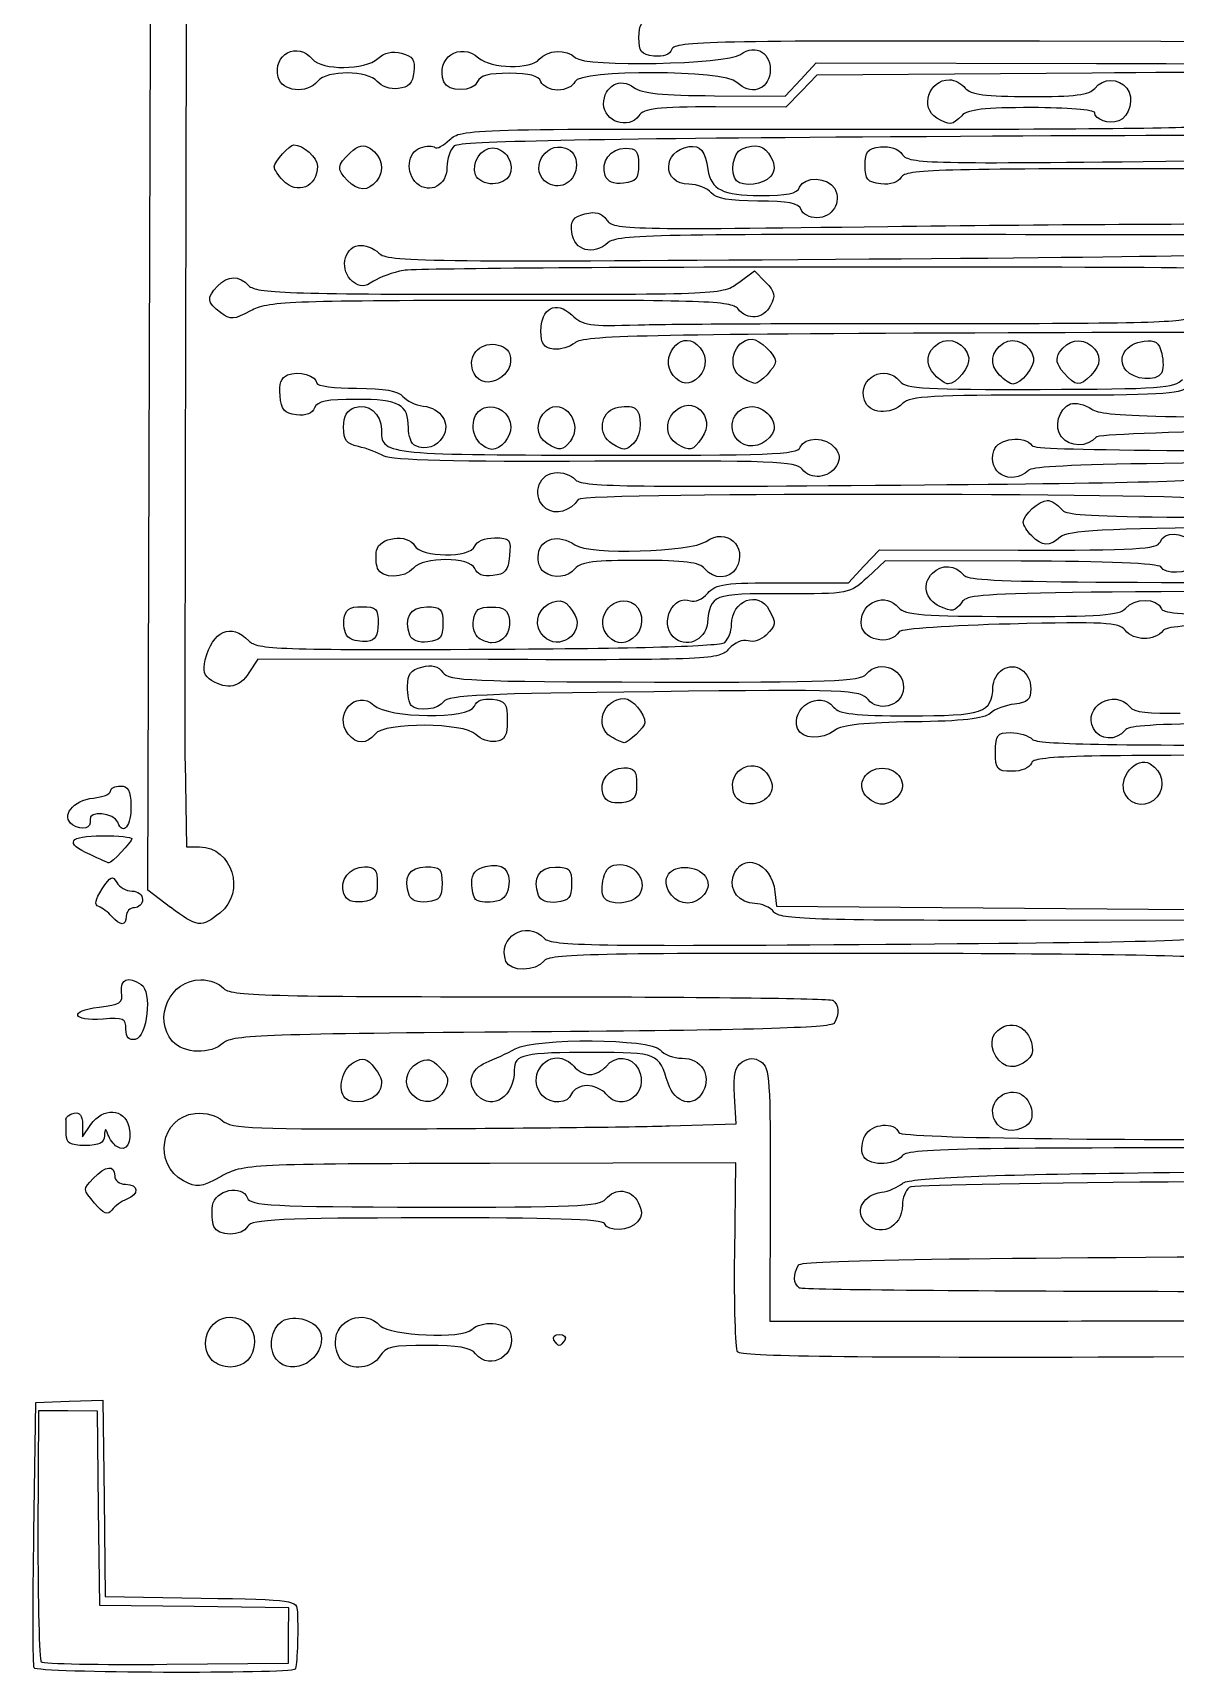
# Model space of a CAD drawing. Extents: x 25 to 242, y 39 to 365.
# Drawn here: x 29 to 73.5, y 54.2 to 118.2 of the extents above; entities that cross this region are included whole.
import ezdxf

# ---------------------------------------------------------------- set-up
doc = ezdxf.new("R2010")
doc.units = 0
doc.layers.add('Layer_1', color=7, linetype='CONTINUOUS')

msp = doc.modelspace()

# ---------------------------------------------------------------- linework, layer by layer
at = {"layer": 'Layer_1', "color": 7}
for points in [[(34.343713, 84.116323), (33.463833, 84.783203), (33.615493, 134.698313)], [(81.840763, 117.393583), (82.376413, 117.823383), (68.186063, 117.853483)], [(55.533333, 115.732653), (58.278363, 115.719953), (58.884353, 116.365053), (59.490353, 117.010163), (70.397723, 116.986963)], [(70.232793, 116.613623), (59.515303, 116.530923), (58.910533, 115.909863), (58.305773, 115.288793), (55.569513, 115.294793)], [(44.990383, 116.274733), (44.990383, 116.275043)], [(64.185803, 114.863303), (64.185803, 114.862963)], [(58.897923, 111.301773), (58.897693, 111.301763)], [(56.470873, 108.453083), (57.083223, 108.914903), (57.519073, 108.465633)], [(41.436753, 108.496643), (41.436753, 108.497073)], [(36.292643, 107.282283), (36.292643, 107.282403)], [(71.548543, 105.045893), (71.548073, 105.045893)], [(69.041163, 102.438413), (69.041233, 102.436763)], [(67.880083, 98.586073), (67.880083, 98.585733)], [(58.186103, 96.760883), (60.740973, 96.755883), (61.346973, 97.400993), (61.952973, 98.046103), (67.354823, 98.034703)], [(67.476153, 97.603093), (62.176803, 97.614493), (61.484563, 96.969563)], [(53.920413, 94.658613), (53.920413, 94.658373)], [(46.722383, 93.768013), (37.743073, 93.787013), (37.397173, 93.249093)], [(41.266403, 90.859843), (41.266403, 90.859663)], [(34.907863, 89.752923), (34.960663, 86.466983), (35.475483, 86.466983)], [(57.880803, 84.725893), (57.943403, 84.155633), (67.603593, 84.079033), (77.263793, 84.002433), (78.081843, 83.324913), (78.899903, 82.647373), (90.956983, 82.745373)], [(32.053923, 83.765433), (32.053923, 83.765563)], [(34.343243, 84.117903), (34.343713, 84.116323)], [(90.784213, 82.454293), (78.397693, 82.443993), (77.806843, 83.027453), (77.215993, 83.610893), (67.662773, 83.606893)], [(47.405253, 82.010823), (47.405253, 82.010433)], [(53.779693, 75.604343), (56.367473, 75.683643), (56.304973, 76.768143)], [(30.913963, 75.670823), (30.911963, 75.176153), (31.240583, 75.654333)], [(32.253913, 74.793363), (32.254113, 74.793343)], [(56.314913, 70.607563), (56.352613, 74.166853), (46.774783, 74.141753)], [(57.696113, 72.928903), (57.682813, 67.995373), (67.244293, 68.000373)], [(36.026563, 71.687693), (36.026563, 71.687993)], [(89.768753, 65.502923), (88.668553, 66.636443), (72.621953, 66.593443)], [(29.021453, 59.764993), (29.093753, 64.823803), (30.402453, 64.873003), (31.711143, 64.922203), (31.756643, 61.099473), (31.802143, 57.276753), (35.531953, 57.209953)], [(38.942043, 55.753353), (38.945043, 56.830663), (35.267703, 56.877463), (31.590363, 56.924263), (31.544763, 60.709863), (31.499163, 64.495443), (30.348233, 64.498443), (29.197313, 64.501443), (29.182313, 59.689443)], [(34.196273, 54.629363), (38.938283, 54.677063), (38.942043, 55.753353)], [(29.030653, 54.486073), (29.030453, 54.486083)]]:
    msp.add_lwpolyline(points, dxfattribs=at)
for points in [[(38.534213, 116.451783)], [(46.224273, 112.651083)], [(51.273003, 112.625883)], [(38.713543, 112.437313)], [(41.235233, 112.432283)], [(49.042233, 112.321593)], [(56.385413, 112.420613)], [(46.167143, 104.912163)], [(69.134613, 104.937833)], [(53.918493, 104.839053)], [(56.589173, 104.753263)], [(64.106573, 104.853933)], [(66.628263, 104.848933)], [(43.867313, 102.101363)], [(46.378863, 102.214343)], [(49.016053, 102.182883)], [(51.537773, 102.178023)], [(54.059423, 102.172943)], [(56.537823, 102.224743)], [(58.938963, 101.178893)], [(48.964703, 99.654403)], [(42.409543, 97.318993)], [(48.877003, 97.184013)], [(43.667713, 94.717073)], [(48.877043, 94.668373)], [(51.398723, 94.663323)], [(41.303873, 94.610663)], [(46.347263, 94.604473)], [(35.940803, 92.956383)], [(43.713173, 91.978373)], [(58.765523, 91.077603)], [(70.283523, 91.083533)], [(51.502133, 90.757793)], [(66.472913, 90.170073)], [(51.197753, 88.493703)], [(56.272883, 88.586103)], [(61.409603, 88.475163)], [(71.521623, 88.523363)], [(30.529803, 87.334973)], [(31.209123, 86.169363)], [(41.098913, 84.636863)], [(43.636143, 84.589563)], [(46.220963, 84.421603)], [(48.679513, 84.578853)], [(51.212613, 84.504973)], [(53.855353, 84.584473)], [(32.606363, 79.368173)], [(34.423713, 78.892853)], [(66.905173, 77.939003)], [(43.777903, 76.795853)], [(46.299593, 76.790823)], [(48.821283, 76.785883)], [(41.143783, 76.686453)], [(66.453303, 75.794363)], [(61.298683, 74.468873)], [(31.385363, 72.591343)], [(61.357873, 71.883363)], [(49.274913, 67.260623)], [(38.459883, 66.515773)], [(35.970463, 66.468273)], [(41.013833, 66.457613)]]:
    msp.add_lwpolyline(points, close=True, dxfattribs=at)
for points in [[(35.185903, 199.154783), (35.003933, 140.791033), (34.878813, 91.560213), (34.907863, 89.752923)], [(52.585183, 117.994353), (52.587183, 118.505263), (52.688773, 118.655293), (53.071793, 118.710133)], [(38.534213, 116.451733), (38.311023, 117.338113), (39.302353, 117.864393), (39.869033, 117.160363)], [(44.990383, 116.275043), (44.647173, 117.200523), (45.602213, 117.851253), (46.348353, 117.200273)], [(53.162033, 117.278433), (52.673683, 117.337133), (52.583473, 117.449043), (52.585183, 117.994353)], [(68.186063, 117.853483), (55.496733, 117.880483), (53.982243, 117.847483), (53.868313, 117.546263)], [(56.539353, 117.343813), (57.145963, 117.777203), (57.777323, 117.381613), (57.689483, 116.623183)], [(39.869033, 117.160363), (40.227513, 116.715013), (41.928633, 116.728443), (42.418323, 117.180463)], [(42.418323, 117.180463), (42.670773, 117.413513), (42.975743, 117.481533), (43.341863, 117.386443)], [(43.341863, 117.386443), (43.787163, 117.270833), (43.875963, 117.136083), (43.820893, 116.659633)], [(46.348353, 117.200273), (46.820593, 116.788273), (48.382203, 116.757393), (48.704743, 117.153673)], [(48.704743, 117.153673), (49.007873, 117.526083), (49.778793, 117.559163), (50.113553, 117.214073)], [(50.113553, 117.214073), (50.475263, 116.841213), (55.991803, 116.952613), (56.539353, 117.343813)], [(53.868313, 117.546263), (53.785213, 117.326283), (53.539533, 117.233093), (53.162033, 117.278433)], [(70.397723, 116.986963), (80.986913, 116.964463), (81.320743, 116.976263), (81.840763, 117.393583)], [(40.076493, 116.298113), (39.661603, 115.788383), (38.676533, 115.886533), (38.534213, 116.451783)], [(42.396823, 116.282213), (42.042143, 116.722863), (40.431203, 116.733843), (40.076493, 116.298113)], [(43.820893, 116.659633), (43.769193, 116.212763), (43.625033, 116.059763), (43.209733, 116.011153)], [(47.537483, 116.605313), (46.743953, 116.607313), (46.391843, 116.515413), (46.304713, 116.284733)], [(48.768243, 116.279493), (48.682543, 116.510573), (48.331023, 116.603623), (47.537483, 116.605313)], [(56.403553, 116.251893), (55.931233, 116.738723), (50.270133, 116.761023), (50.087243, 116.276693)], [(51.211193, 115.408313), (51.213193, 116.113273), (51.862153, 116.467973), (52.392493, 116.054183)], [(57.689483, 116.623183), (57.610183, 115.938303), (56.905243, 115.734763), (56.403553, 116.251893)], [(81.684703, 116.346873), (81.029533, 116.658583), (79.793913, 116.687363), (70.232793, 116.613623)], [(70.336063, 116.017703), (70.669403, 116.427233), (71.262173, 116.430873), (71.588563, 116.025703)], [(43.209733, 116.011153), (42.907273, 115.975753), (42.546723, 116.095953), (42.396823, 116.282213)], [(46.304713, 116.284733), (46.148923, 115.872233), (45.142513, 115.864713), (44.990383, 116.274733)], [(49.426733, 115.954903), (49.130543, 115.955433), (48.834223, 116.101603), (48.768243, 116.279493)], [(50.087243, 116.276693), (50.020143, 116.099083), (49.722933, 115.954273), (49.426733, 115.954903)], [(52.392493, 116.054183), (52.687563, 115.823933), (53.486973, 115.742113), (55.533333, 115.732653)], [(64.185803, 114.862963), (63.513323, 115.266753), (63.873843, 116.354623), (64.679573, 116.352913)], [(64.679573, 116.352913), (64.873453, 116.352393), (65.149363, 116.206473), (65.292683, 116.028413)], [(65.292683, 116.028413), (65.494763, 115.777353), (66.060763, 115.703583), (67.813363, 115.699863)], [(67.813363, 115.699863), (69.565963, 115.695863), (70.132413, 115.767463), (70.336063, 116.017703)], [(71.588563, 116.025703), (71.887783, 115.653973), (71.704303, 114.919753), (71.269743, 114.749923)], [(52.579003, 114.946173), (52.185183, 114.397203), (51.209063, 114.726973), (51.211193, 115.408313)], [(55.569513, 115.294793), (53.270963, 115.299793), (52.792583, 115.243893), (52.579003, 114.946173)], [(67.902083, 115.269063), (66.020823, 115.273063), (65.398883, 115.201263), (65.154233, 114.951703)], [(70.333103, 115.071483), (70.333363, 115.177303), (69.239473, 115.266223), (67.902083, 115.269063)], [(45.213703, 114.019863), (45.653113, 114.440923), (45.957023, 114.449303), (59.962893, 114.426443)], [(59.962893, 114.426443), (67.828183, 114.413643), (74.324673, 114.465543), (74.399513, 114.541913)], [(65.154233, 114.951703), (64.785833, 114.575963), (64.680373, 114.566313), (64.185803, 114.863303)], [(71.269743, 114.749923), (70.901813, 114.606103), (70.332263, 114.801623), (70.333103, 115.071483)], [(38.384953, 112.961283), (38.385483, 113.157943), (38.977563, 113.821893), (39.151953, 113.821523)], [(39.151953, 113.821523), (39.507523, 113.820733), (40.067183, 113.313703), (40.066193, 112.993223)], [(41.340933, 113.505453), (41.673233, 113.812193), (41.857793, 113.852023), (42.129503, 113.675673)], [(44.639263, 113.719583), (44.708463, 113.648283), (44.966933, 113.783383), (45.213703, 114.019863)], [(62.381633, 114.126513), (50.607373, 114.050813), (45.593243, 113.948453), (45.393983, 113.779783)], [(49.042233, 112.321593), (48.270163, 112.767043), (48.870563, 113.975073), (49.724823, 113.694963)], [(54.538433, 113.750113), (54.971933, 113.815313), (55.174313, 113.569403), (55.274133, 112.856283)], [(56.581573, 113.654013), (57.167593, 113.883063), (57.489863, 113.794013), (57.726373, 113.337673)], [(79.218873, 113.877193), (79.096723, 114.206603), (77.807243, 114.225693), (62.381633, 114.126513)], [(41.235233, 112.432313), (40.805343, 112.875423), (40.820033, 113.024583), (41.340933, 113.505453)], [(42.129503, 113.675673), (42.584353, 113.380423), (42.692393, 112.803283), (42.367533, 112.404183)], [(43.941583, 112.311473), (43.482103, 112.704493), (43.563293, 113.542393), (44.076933, 113.708283)], [(44.076933, 113.708283), (44.317033, 113.785883), (44.570083, 113.790983), (44.639263, 113.719583)], [(45.393983, 113.779783), (45.238493, 113.648133), (45.110433, 113.267963), (45.109393, 112.934943)], [(46.224273, 112.651083), (46.051883, 113.115943), (46.427013, 113.698693), (46.897993, 113.697693)], [(47.485343, 113.348663), (47.804753, 112.826143), (47.506343, 112.295873), (46.893633, 112.297173)], [(46.897993, 113.697693), (47.103953, 113.697163), (47.368263, 113.540203), (47.485343, 113.348663)], [(49.724823, 113.694963), (50.000613, 113.604563), (50.154173, 113.368803), (50.153143, 113.037443)], [(51.273003, 112.625883), (51.078413, 113.150593), (51.481783, 113.687903), (52.069343, 113.686653)], [(52.069343, 113.686653), (52.487523, 113.685863), (52.571453, 113.577183), (52.569773, 113.039193)], [(54.531433, 112.280633), (53.477153, 112.282633), (53.483183, 113.591533), (54.538433, 113.750113)], [(56.385423, 112.420613), (56.118763, 112.695463), (56.250633, 113.524663), (56.581573, 113.654013)], [(57.726373, 113.337673), (57.897643, 113.007213), (57.892303, 112.812853), (57.705673, 112.583583)], [(61.395683, 113.020143), (61.397683, 113.569923), (61.486783, 113.676793), (61.993703, 113.735203)], [(61.993703, 113.735203), (62.375463, 113.779203), (62.684153, 113.670703), (62.852453, 113.433283)], [(62.852453, 113.433283), (63.097393, 113.087803), (63.854813, 113.071413), (74.023863, 113.191583)], [(38.713543, 112.437313), (38.532503, 112.623923), (38.384633, 112.859713), (38.384953, 112.961283)], [(40.066193, 112.993223), (40.063193, 112.173043), (39.281693, 111.851693), (38.713543, 112.437313)], [(45.109393, 112.934943), (45.107393, 112.240433), (44.440673, 111.884593), (43.941583, 112.311473)], [(46.893633, 112.297173), (46.588893, 112.297703), (46.298293, 112.451463), (46.224273, 112.651083)], [(50.153143, 113.037443), (50.151143, 112.409433), (49.555393, 112.025513), (49.042233, 112.321593)], [(51.988463, 112.325733), (51.594023, 112.280033), (51.365723, 112.375833), (51.273003, 112.625883)], [(52.569773, 113.039193), (52.567773, 112.493883), (52.477173, 112.382313), (51.988463, 112.325733)], [(55.274133, 112.856283), (55.382473, 112.082383), (55.853123, 111.846893), (57.297713, 111.843823)], [(57.705673, 112.583583), (57.446883, 112.265633), (56.633203, 112.165193), (56.385413, 112.420613)], [(58.842453, 112.163743), (59.009303, 112.605523), (59.961133, 112.569863), (60.209033, 112.112543)], [(62.005833, 112.300853), (61.481193, 112.363353), (61.393953, 112.466183), (61.395683, 113.020143)], [(62.801173, 112.561273), (62.684053, 112.348153), (62.397283, 112.254253), (62.005833, 112.300853)], [(73.967783, 112.881863), (64.276683, 112.893163), (62.962793, 112.855363), (62.801173, 112.561273)], [(42.367533, 112.404183), (42.037913, 111.999203), (41.645973, 112.008933), (41.235233, 112.432283)], [(55.403313, 111.955583), (55.259983, 112.133643), (54.867643, 112.279913), (54.531433, 112.280633)], [(57.220823, 111.628523), (56.093263, 111.630523), (55.592043, 111.721123), (55.403313, 111.955583)], [(57.297713, 111.843823), (58.368553, 111.841823), (58.750653, 111.920723), (58.842453, 112.163743)], [(60.209033, 112.112543), (60.493543, 111.587663), (60.118733, 110.975983), (59.513343, 110.977273)], [(58.897693, 111.301763), (58.805993, 111.549013), (58.410903, 111.625993), (57.220823, 111.628523)], [(59.513343, 110.977273), (59.240833, 110.977803), (58.963893, 111.123873), (58.897923, 111.301773)], [(49.974043, 110.398633), (49.921343, 110.880783), (50.010743, 111.009463), (50.481833, 111.129593)], [(50.481833, 111.129593), (50.905093, 111.237533), (51.125123, 111.174493), (51.329023, 110.886903)], [(51.329023, 110.886903), (51.590693, 110.517803), (52.137243, 110.505473), (62.275473, 110.640043)], [(62.275473, 110.640043), (68.144533, 110.717943), (75.179033, 110.757853), (77.907693, 110.728743)], [(51.387083, 110.009883), (50.817713, 109.484283), (50.050923, 109.695233), (49.974043, 110.398633)], [(66.868693, 110.320753), (53.369863, 110.347253), (51.716893, 110.314753), (51.387083, 110.009883)], [(82.401503, 110.340453), (82.170263, 110.313053), (75.180493, 110.304253), (66.868693, 110.320753)], [(41.436753, 108.497073), (40.923483, 108.883903), (41.070743, 109.810613), (41.658933, 109.895363)], [(41.658933, 109.895363), (41.904693, 109.930763), (42.262813, 109.797863), (42.454763, 109.600013)], [(42.454763, 109.600013), (42.777373, 109.267483), (44.121783, 109.249613), (60.234363, 109.363593)], [(60.234363, 109.363593), (74.587183, 109.465113), (77.707273, 109.538863), (77.904603, 109.781303)], [(36.178993, 108.318033), (36.595713, 108.743063), (36.991503, 108.746583), (37.396723, 108.328833)], [(43.415773, 108.925203), (43.011023, 108.852603), (42.484073, 108.663383), (42.244763, 108.504643)], [(60.897833, 109.056683), (51.687453, 109.056863), (43.820523, 108.997783), (43.415773, 108.925203)], [(77.985773, 108.703923), (77.674823, 109.024433), (76.132503, 109.056273), (60.897833, 109.056683)], [(36.292643, 107.282403), (35.760263, 107.666733), (35.738133, 107.868363), (36.178993, 108.318033)], [(37.396723, 108.328833), (37.669153, 108.048013), (38.965373, 108.002233), (46.785653, 107.997173)], [(42.244763, 108.504643), (41.886743, 108.267173), (41.743593, 108.265833), (41.436753, 108.496643)], [(46.785653, 107.997173), (55.728873, 107.991173), (55.867273, 107.997963), (56.470873, 108.453083)], [(57.519073, 108.465633), (57.879523, 108.094093), (57.913393, 107.937383), (57.714873, 107.559713)], [(47.167463, 107.758333), (38.898633, 107.744833), (38.114473, 107.712033), (37.455543, 107.351983)], [(56.431543, 107.438843), (56.195623, 107.731943), (55.057743, 107.771183), (47.167463, 107.758333)], [(48.767023, 106.560703), (48.770023, 107.465133), (49.353063, 107.771843), (49.967863, 107.192213)], [(57.714873, 107.559713), (57.433013, 107.023503), (56.812853, 106.965113), (56.431543, 107.438843)], [(37.455543, 107.351983), (36.812833, 107.000773), (36.692633, 106.993583), (36.292643, 107.282283)], [(49.967863, 107.192213), (50.401773, 106.783113), (50.653843, 106.745413), (52.550343, 106.805893)], [(52.550343, 106.805893), (53.706233, 106.842793), (59.037113, 106.868593), (64.396733, 106.863193)], [(64.396733, 106.863193), (72.161613, 106.855193), (74.099633, 106.908293), (73.935443, 107.123223)], [(49.255003, 105.865563), (48.870773, 105.922263), (48.765493, 106.072183), (48.767023, 106.560703)], [(66.959653, 106.493343), (52.814903, 106.436143), (50.397363, 106.381183), (50.096333, 106.109963)], [(53.918503, 104.839063), (53.364263, 105.527613), (54.188553, 106.606343), (54.841923, 106.047523)], [(56.589173, 104.753263), (55.965243, 105.127913), (56.264653, 106.244953), (56.988583, 106.243423)], [(56.988583, 106.243423), (57.283533, 106.243423), (57.905373, 105.656333), (57.904513, 105.379603)], [(64.263543, 106.096043), (64.692913, 106.371823), (65.327003, 106.062643), (65.428043, 105.528303)], [(66.785223, 106.091053), (67.214603, 106.366823), (67.848693, 106.057653), (67.949733, 105.523303)], [(83.804903, 106.308903), (83.555543, 106.496813), (79.311873, 106.543273), (66.959653, 106.493343)], [(68.969463, 105.746193), (69.257923, 106.212893), (69.820923, 106.324333), (70.209813, 105.991673)], [(71.548073, 105.045893), (71.175663, 105.508593), (71.541073, 106.084033), (72.263033, 106.171113)], [(72.263033, 106.171113), (72.700663, 106.223913), (72.839183, 106.127313), (72.943103, 105.697113)], [(46.167143, 104.912163), (45.879063, 105.468033), (46.250043, 106.050723), (46.891183, 106.049343)], [(47.543513, 105.695493), (47.852813, 104.861423), (46.571393, 104.132173), (46.167143, 104.912163)], [(46.891183, 106.049343), (47.180153, 106.049343), (47.471023, 105.890943), (47.543513, 105.695493)], [(50.096333, 106.109963), (49.903053, 105.935843), (49.524463, 105.825853), (49.255003, 105.865563)], [(54.841923, 106.047523), (55.236183, 105.710253), (55.270663, 105.141723), (54.918623, 104.782653)], [(64.106573, 104.853933), (63.698303, 105.274783), (63.761323, 105.773493), (64.263543, 106.096043)], [(65.428043, 105.528303), (65.491443, 105.193203), (64.951263, 104.502773), (64.626323, 104.503493)], [(66.628263, 104.848933), (66.219983, 105.269783), (66.283013, 105.768493), (66.785223, 106.091053)], [(67.949733, 105.523303), (68.013033, 105.188213), (67.472953, 104.497783), (67.148013, 104.498493)], [(69.134593, 104.937833), (68.835793, 105.278223), (68.797143, 105.467403), (68.969463, 105.746193)], [(70.209813, 105.991673), (70.604413, 105.654173), (70.594473, 105.252293), (70.181113, 104.830653)], [(72.943103, 105.697113), (73.014903, 105.399953), (73.011503, 105.054493), (72.936103, 104.929393)], [(38.608513, 104.045603), (38.564913, 104.520793), (38.651513, 104.759423), (38.903333, 104.857823)], [(38.903333, 104.857823), (39.327633, 105.023663), (40.040713, 104.824423), (40.039833, 104.540323)], [(57.904513, 105.379603), (57.903713, 105.156933), (57.299203, 104.516373), (57.098803, 104.526013)], [(61.363963, 103.874313), (61.097673, 104.743863), (62.171843, 105.315283), (62.741753, 104.607283)], [(70.181113, 104.830653), (69.748463, 104.389383), (69.603003, 104.404273), (69.134613, 104.937833)], [(72.936103, 104.929393), (72.727723, 104.585913), (71.860163, 104.658753), (71.548543, 105.045893)], [(40.039833, 104.540323), (40.039563, 104.429803), (40.736853, 104.337893), (41.589533, 104.336093)], [(41.589533, 104.336093), (42.682843, 104.333093), (43.213633, 104.241093), (43.390133, 104.021843)], [(54.918623, 104.782653), (54.580633, 104.437903), (54.225253, 104.457953), (53.918493, 104.839053)], [(57.098803, 104.526013), (57.020403, 104.530013), (56.791053, 104.632053), (56.589173, 104.753263)], [(62.741753, 104.607283), (62.969863, 104.323893), (63.766313, 104.277963), (68.214663, 104.291773)], [(64.626323, 104.503493), (64.527223, 104.503673), (64.293373, 104.661393), (64.106573, 104.853933)], [(67.148013, 104.498493), (67.048913, 104.498683), (66.815053, 104.656403), (66.628263, 104.848933)], [(68.214663, 104.291773), (72.875543, 104.306273), (73.455413, 104.347073), (73.752983, 104.682433)], [(73.947223, 104.375913), (73.683103, 104.106513), (72.770423, 104.055213), (68.407513, 104.064473)], [(39.249133, 103.303153), (38.772093, 103.360453), (38.659403, 103.491033), (38.608513, 104.045603)], [(41.594373, 103.905133), (40.415913, 103.908133), (40.054753, 103.834033), (39.955413, 103.570993)], [(41.085173, 102.818493), (41.086173, 103.261903), (41.213623, 103.487093), (41.517933, 103.585383)], [(41.517933, 103.585383), (42.058063, 103.759823), (42.557823, 103.350283), (42.555903, 102.734753)], [(43.606813, 102.798383), (43.609813, 103.706173), (43.254253, 103.901613), (41.594373, 103.905133)], [(43.390133, 104.021843), (43.527793, 103.850843), (43.883913, 103.680403), (44.181523, 103.643123)], [(44.181523, 103.643123), (44.884593, 103.555023), (45.266033, 102.958113), (44.948033, 102.443633)], [(46.561303, 103.574673), (47.063063, 103.736733), (47.601233, 103.351683), (47.599613, 102.831773)], [(48.985153, 103.473523), (49.641993, 104.029573), (50.459543, 102.947373), (49.901023, 102.261183)], [(51.687763, 103.577063), (51.970363, 103.649163), (52.301323, 103.644563), (52.423223, 103.567063)], [(53.947693, 103.405603), (54.656423, 104.128473), (55.615373, 103.244823), (55.036403, 102.402363)], [(56.537823, 102.224743), (55.971253, 102.651733), (56.192923, 103.536363), (56.886703, 103.617013)], [(56.886703, 103.617013), (57.470133, 103.684913), (58.053253, 103.011513), (57.788713, 102.575423)], [(62.867793, 103.753023), (62.397803, 103.273683), (61.526373, 103.343933), (61.363963, 103.874313)], [(68.407513, 104.064473), (64.044593, 104.073473), (63.131913, 104.022473), (62.867793, 103.753023)], [(69.041233, 102.436763), (68.733443, 102.819133), (68.929753, 103.544353), (69.389693, 103.724143)], [(69.389693, 103.724143), (69.575173, 103.796643), (69.949923, 103.705143), (70.222463, 103.521263)], [(39.955413, 103.570993), (39.872313, 103.350993), (39.626633, 103.257833), (39.249133, 103.303153)], [(46.378863, 102.214343), (45.973923, 102.631753), (46.079513, 103.419073), (46.561303, 103.574673)], [(49.016053, 102.182943), (48.558853, 102.457473), (48.543483, 103.099593), (48.985153, 103.473523)], [(51.537733, 102.177943), (50.970983, 102.518253), (51.067553, 103.418893), (51.687763, 103.577063)], [(52.423223, 103.567063), (52.722973, 103.376083), (52.701463, 102.520953), (52.388923, 102.202123)], [(54.059423, 102.172943), (53.635493, 102.427473), (53.580753, 103.031323), (53.947693, 103.405603)], [(70.222463, 103.521263), (70.657963, 103.227153), (72.466283, 103.183893), (85.149353, 103.164073)], [(112.134699, 102.544793), (111.776349, 102.989983), (70.723783, 102.871183), (70.375503, 102.423913)], [(41.660713, 102.064613), (41.190703, 102.167273), (41.083583, 102.307553), (41.085173, 102.818493)], [(42.555903, 102.734753), (42.552903, 101.757513), (42.629403, 101.748303), (50.902003, 101.730713)], [(43.867313, 102.101363), (43.723033, 102.162763), (43.605813, 102.476463), (43.606813, 102.798383)], [(44.948033, 102.443633), (44.701273, 102.044423), (44.299663, 101.917213), (43.867313, 102.101363)], [(47.599613, 102.831773), (47.598613, 102.420693), (47.205513, 101.954043), (46.861383, 101.954763)], [(55.036403, 102.402363), (54.679033, 101.882373), (54.581493, 101.859463), (54.059423, 102.172943)], [(57.788713, 102.575423), (57.511003, 102.117673), (56.905253, 101.947863), (56.537823, 102.224743)], [(58.868803, 102.036993), (59.029343, 102.462073), (59.871713, 102.449003), (60.220203, 102.016093)], [(66.401223, 101.903473), (66.554363, 102.392953), (67.633023, 102.532043), (67.894163, 102.096013)], [(70.375503, 102.423913), (70.070763, 102.032593), (69.361583, 102.040233), (69.041163, 102.438413)], [(42.657743, 101.697403), (42.427003, 101.830033), (41.978333, 101.995293), (41.660713, 102.064613)], [(50.867883, 101.491793), (45.441243, 101.467193), (42.949973, 101.529493), (42.657743, 101.697403)], [(46.861383, 101.954763), (46.734253, 101.954763), (46.517113, 102.071863), (46.378863, 102.214343)], [(49.901023, 102.261183), (49.603763, 101.895973), (49.508063, 101.887513), (49.016053, 102.182883)], [(50.902003, 101.730713), (57.681343, 101.716413), (58.763413, 101.757913), (58.868803, 102.036993)], [(52.388923, 102.202123), (52.086853, 101.894023), (52.014293, 101.891983), (51.537773, 102.178023)], [(60.220203, 102.016093), (60.419083, 101.768993), (60.434223, 101.574873), (60.274803, 101.315713)], [(67.751403, 101.134803), (67.064253, 100.514223), (66.132523, 101.044703), (66.401223, 101.903473)], [(67.894163, 102.096013), (68.003543, 101.913363), (74.005543, 101.864583), (91.232883, 101.906383)], [(48.964703, 99.654413), (48.408143, 100.073823), (48.618873, 100.965793), (49.293163, 101.044713)], [(49.293163, 101.044713), (49.592113, 101.079713), (49.953753, 100.962913), (50.096813, 100.785163)], [(58.938983, 101.178873), (58.688613, 101.489913), (57.821703, 101.523513), (50.867883, 101.491793)], [(60.274803, 101.315713), (59.973933, 100.826553), (59.279793, 100.755453), (58.938963, 101.178893)], [(91.357633, 101.537343), (71.878223, 101.451943), (68.029863, 101.386293), (67.751403, 101.134803)], [(50.096813, 100.785163), (50.324653, 100.502083), (51.899333, 100.474983), (62.788223, 100.566723)], [(62.788223, 100.566723), (72.758173, 100.650723), (75.275373, 100.728383), (75.501613, 100.959123)], [(50.218283, 100.009553), (49.938113, 99.547723), (49.333543, 99.376423), (48.964703, 99.654403)], [(75.329423, 99.969553), (75.330213, 100.252183), (50.389573, 100.291893), (50.218283, 100.009553)], [(67.551493, 99.109713), (67.552283, 99.393553), (68.181183, 99.970243), (68.489093, 99.969583)], [(68.489093, 99.969583), (68.640053, 99.969583), (68.892843, 99.808393), (69.050843, 99.612103)], [(67.880083, 98.585733), (67.699043, 98.772343), (67.551173, 99.008133), (67.551493, 99.109713)], [(69.050843, 99.612103), (69.316043, 99.282613), (70.976463, 99.263013), (90.658133, 99.357073)], [(42.367583, 98.019413), (42.465083, 98.537573), (43.591153, 98.681223), (43.847553, 98.208193)], [(46.190093, 98.185693), (46.262093, 98.376493), (46.578163, 98.508063), (46.962383, 98.507243)], [(46.962383, 98.507243), (47.569503, 98.507243), (47.608193, 98.459343), (47.544683, 97.805753)], [(48.669043, 97.881383), (48.755743, 98.495883), (49.480643, 98.675103), (50.092543, 98.233363)], [(55.201673, 98.372533), (55.990743, 98.936273), (56.837703, 98.182743), (56.370513, 97.332613)], [(69.004183, 98.546173), (68.573433, 98.157263), (68.286213, 98.167473), (67.880083, 98.586073)], [(76.106883, 98.926453), (70.707863, 98.862753), (69.269503, 98.785723), (69.004183, 98.546173)], [(72.878653, 98.346173), (73.040283, 98.774163), (73.738493, 98.755873), (74.168733, 98.312373)], [(42.409583, 97.319063), (42.346183, 97.490043), (42.327283, 97.805213), (42.367583, 98.019413)], [(43.847553, 98.208193), (44.100343, 97.741813), (46.015523, 97.723273), (46.190093, 98.185693)], [(48.877003, 97.183993), (48.722733, 97.284803), (48.629153, 97.598623), (48.669043, 97.881383)], [(50.092543, 98.233363), (50.629743, 97.845563), (54.616053, 97.954113), (55.201673, 98.372533)], [(67.354823, 98.034703), (71.962623, 98.024603), (72.774613, 98.070703), (72.878653, 98.346173)], [(43.799863, 97.328993), (43.465323, 96.917963), (42.560713, 96.911693), (42.409543, 97.318993)], [(46.192753, 97.309393), (46.022923, 97.767363), (44.169033, 97.782473), (43.799863, 97.328993)], [(46.897353, 97.038573), (46.519583, 96.994873), (46.274473, 97.089073), (46.192753, 97.309393)], [(47.544683, 97.805753), (47.487983, 97.221983), (47.380383, 97.094473), (46.897353, 97.038573)], [(50.104123, 97.315323), (49.813163, 96.957873), (49.306163, 96.903613), (48.877003, 97.184013)], [(52.626813, 97.633173), (50.874213, 97.637173), (50.307763, 97.565573), (50.104123, 97.315323)], [(55.147493, 97.304613), (54.945413, 97.555673), (54.379413, 97.629443), (52.626813, 97.633173)], [(56.370513, 97.332613), (56.127863, 96.891103), (55.492063, 96.876523), (55.147493, 97.304613)], [(64.014953, 97.136473), (64.364963, 97.493473), (64.920753, 97.457893), (65.242743, 97.057873)], [(72.904703, 97.376103), (72.824103, 97.510703), (70.782373, 97.596083), (67.476153, 97.603093)], [(74.238593, 97.426503), (73.923653, 97.105293), (73.085863, 97.073683), (72.904703, 97.376103)], [(55.262413, 96.350673), (55.588413, 96.718043), (55.927823, 96.765673), (58.186103, 96.760883)], [(61.484563, 96.969563), (60.793803, 96.326023), (60.786773, 96.324643), (58.201023, 96.330143)], [(64.307103, 95.836183), (63.727693, 96.108493), (63.593353, 96.706473), (64.014953, 97.136473)], [(65.242743, 97.057873), (65.485093, 96.756783), (68.131343, 96.731673), (91.272773, 96.811043)], [(48.877043, 94.668373), (48.494323, 95.062873), (48.578603, 95.660983), (49.053403, 95.920093)], [(49.053403, 95.920093), (49.533473, 96.182053), (49.792583, 96.074663), (50.096873, 95.487523)], [(51.398723, 94.663373), (50.810683, 95.269503), (51.489423, 96.312653), (52.270583, 96.003273)], [(52.270583, 96.003273), (52.721483, 95.824673), (52.840793, 95.091013), (52.478943, 94.721923)], [(53.920413, 94.658373), (53.379533, 95.215903), (53.915413, 96.322493), (54.595813, 96.053013)], [(54.595813, 96.053013), (54.759583, 95.988113), (55.059553, 96.122113), (55.262413, 96.350673)], [(58.201023, 96.330143), (55.442483, 96.336143), (55.373493, 96.309243), (55.250473, 95.185423)], [(56.191423, 95.131703), (56.194423, 96.076533), (57.249343, 96.484333), (57.656793, 95.698123)], [(61.235073, 95.209293), (61.238073, 96.027273), (62.206643, 96.403013), (62.707853, 95.780313)], [(65.157203, 96.000623), (64.896203, 95.636763), (64.779513, 95.614193), (64.307103, 95.836183)], [(91.170953, 96.441523), (65.918183, 96.422723), (65.454333, 96.414823), (65.157203, 96.000623)], [(71.533753, 95.761583), (71.875983, 96.182033), (72.774293, 96.175123), (72.931643, 95.750683)], [(41.303873, 94.610663), (41.149613, 94.713923), (41.056033, 95.029813), (41.095913, 95.312603)], [(41.095913, 95.312603), (41.154013, 95.724083), (41.294283, 95.826473), (41.798863, 95.825393)], [(41.798863, 95.825393), (42.359243, 95.825393), (42.429063, 95.752293), (42.427273, 95.177663)], [(43.667713, 94.717073), (43.417973, 95.390523), (43.673713, 95.821423), (44.323433, 95.820043)], [(44.323433, 95.820043), (44.880603, 95.820043), (44.950743, 95.746243), (44.948953, 95.172293)], [(46.347263, 94.604473), (46.192993, 94.705273), (46.099403, 95.019093), (46.139293, 95.301883)], [(46.139293, 95.301883), (46.197293, 95.713393), (46.337653, 95.815753), (46.842233, 95.814673)], [(47.541973, 95.298893), (47.607873, 94.809973), (47.294993, 94.419793), (46.837893, 94.420743)], [(46.842233, 95.814673), (47.346823, 95.814673), (47.486493, 95.710643), (47.541973, 95.298893)], [(50.096873, 95.487523), (50.470823, 94.765953), (49.448433, 94.079413), (48.877043, 94.668373)], [(57.656793, 95.698123), (57.936963, 95.157523), (57.933533, 95.130273), (57.533933, 94.722713)], [(62.707853, 95.780313), (62.923393, 95.512533), (63.686063, 95.455033), (67.119793, 95.447763)], [(67.119793, 95.447763), (70.553523, 95.440763), (71.316543, 95.494763), (71.533753, 95.761583)], [(72.931643, 95.750683), (73.041413, 95.454693), (74.993543, 95.430963), (91.259243, 95.527743)], [(35.697513, 93.757223), (35.978563, 94.890323), (36.705323, 95.208463), (37.393173, 94.499483)], [(42.427273, 95.177663), (42.425273, 94.693263), (42.319873, 94.517683), (42.004803, 94.477073)], [(44.367643, 94.458843), (43.997963, 94.416043), (43.744703, 94.509443), (43.667713, 94.717073)], [(44.948953, 95.172293), (44.946953, 94.626983), (44.856353, 94.515413), (44.367643, 94.458843)], [(52.478943, 94.721923), (52.100603, 94.336023), (51.735493, 94.316263), (51.398723, 94.663323)], [(55.250473, 95.185423), (55.174973, 94.495583), (54.382933, 94.181863), (53.920413, 94.658613)], [(55.924043, 94.437413), (56.070303, 94.561213), (56.190623, 94.873653), (56.191423, 95.131703)], [(57.533933, 94.722713), (57.347793, 94.532873), (57.032363, 94.431003), (56.832983, 94.496413)], [(62.724153, 94.854273), (62.345763, 94.265913), (61.232963, 94.531213), (61.235073, 95.209293)], [(67.046313, 95.152643), (64.737803, 95.095343), (62.792833, 94.961053), (62.724153, 94.854273)], [(71.517633, 94.916393), (71.279013, 95.212863), (70.701283, 95.243393), (67.046313, 95.152643)], [(73.002053, 94.896793), (72.658923, 94.475233), (71.864373, 94.485843), (71.517633, 94.916393)], [(91.390353, 95.180933), (75.534983, 95.214633), (73.231763, 95.177933), (73.002053, 94.896793)], [(37.393173, 94.499483), (37.718273, 94.164363), (38.514923, 94.136393), (46.703413, 94.172643)], [(42.004803, 94.477073), (41.773553, 94.447273), (41.458133, 94.507373), (41.303873, 94.610663)], [(46.837893, 94.420743), (46.722313, 94.421003), (46.501533, 94.503643), (46.347263, 94.604473)], [(46.703413, 94.172643), (52.551313, 94.198543), (55.750383, 94.290383), (55.924043, 94.437413)], [(56.086083, 94.182083), (55.712213, 93.760823), (55.455823, 93.749463), (46.722383, 93.768013)], [(56.832983, 94.496413), (56.620383, 94.566113), (56.311513, 94.436113), (56.086083, 94.182083)], [(35.940803, 92.956463), (35.652943, 93.128993), (35.591693, 93.330553), (35.697513, 93.757223)], [(43.575413, 92.728673), (43.576413, 93.205273), (43.696853, 93.365553), (44.135803, 93.477473)], [(44.135803, 93.477473), (44.532343, 93.578593), (44.767383, 93.516773), (44.946333, 93.264403)], [(61.438943, 93.197593), (61.968533, 93.848233), (63.033623, 93.351503), (62.872673, 92.528943)], [(66.368953, 92.702063), (66.372953, 92.941533), (66.542913, 93.244663), (66.745583, 93.375683)], [(66.745583, 93.375683), (67.251173, 93.702583), (67.848573, 93.293283), (67.846473, 92.621523)], [(37.397173, 93.249093), (37.028483, 92.675713), (36.564613, 92.582473), (35.940803, 92.956383)], [(43.713173, 91.978373), (43.636373, 92.057573), (43.574373, 92.395193), (43.575413, 92.728673)], [(44.946333, 93.264403), (45.172743, 92.945023), (46.010763, 92.907163), (53.187353, 92.891923)], [(53.187353, 92.891923), (60.032303, 92.877423), (61.213943, 92.921123), (61.438943, 93.197593)], [(41.266403, 90.859663), (40.662083, 91.610443), (41.569073, 92.638193), (42.263973, 91.990013)], [(44.981563, 92.130183), (44.807673, 91.823723), (43.961483, 91.722413), (43.713173, 91.978373)], [(53.163983, 92.517483), (46.642133, 92.444683), (45.119093, 92.372573), (44.981563, 92.130183)], [(46.176093, 91.951313), (46.259193, 92.171283), (46.504873, 92.264473), (46.882373, 92.219123)], [(46.882373, 92.219123), (47.391213, 92.158023), (47.460953, 92.058363), (47.458883, 91.395473)], [(51.502133, 90.757793), (50.820503, 91.167053), (51.192533, 92.249433), (52.014233, 92.247693)], [(52.014233, 92.247693), (52.326793, 92.247693), (52.818363, 91.670523), (52.817223, 91.305963)], [(61.510183, 92.206253), (61.193833, 92.587173), (60.782063, 92.602523), (53.163983, 92.517483)], [(58.765523, 91.077573), (58.464573, 91.889103), (59.627193, 92.586593), (60.165683, 91.917593)], [(62.872673, 92.528943), (62.756653, 91.936033), (61.902593, 91.733763), (61.510183, 92.206253)], [(63.115033, 91.577713), (65.971423, 91.571713), (66.350253, 91.702573), (66.368953, 92.702063)], [(67.846473, 92.621523), (67.845473, 92.208693), (67.719553, 92.092303), (67.214223, 92.035783)], [(70.283523, 91.083573), (69.849833, 91.920403), (71.103383, 92.663643), (71.699463, 91.923103)], [(42.263973, 91.990013), (42.815963, 91.475163), (45.984423, 91.443833), (46.176093, 91.951313)], [(60.165683, 91.917593), (60.382773, 91.647883), (60.951713, 91.582313), (63.115033, 91.577713)], [(66.261803, 91.670873), (66.030673, 91.459393), (65.186683, 91.366623), (63.265663, 91.341493)], [(67.214223, 92.035783), (66.867373, 91.996983), (66.438783, 91.832743), (66.261803, 91.670873)], [(71.699463, 91.923103), (71.860363, 91.723203), (72.441413, 91.651843), (73.668253, 91.681323)], [(42.308763, 90.867843), (41.976993, 90.460223), (41.590383, 90.457203), (41.266403, 90.859843)], [(46.237533, 90.847943), (45.782473, 91.316993), (42.687123, 91.332583), (42.308763, 90.867843)], [(47.009713, 90.576983), (46.763953, 90.541583), (46.416473, 90.663483), (46.237533, 90.847943)], [(47.458883, 91.395473), (47.456883, 90.790663), (47.368083, 90.628633), (47.009713, 90.576983)], [(52.817223, 91.305963), (52.816693, 91.142583), (52.172913, 90.522763), (52.011763, 90.530543)], [(60.223253, 91.021503), (59.711043, 90.624863), (58.922153, 90.655213), (58.765523, 91.077603)], [(63.265663, 91.341493), (61.422273, 91.317393), (60.476933, 91.217933), (60.223253, 91.021503)], [(66.472913, 90.170073), (66.474913, 90.852383), (66.531313, 90.924063), (67.063653, 90.922923)], [(67.063653, 90.922923), (67.387273, 90.922923), (67.765213, 90.805053), (67.903523, 90.662493)], [(71.518973, 91.021533), (71.162813, 90.583943), (70.525893, 90.615923), (70.283523, 91.083533)], [(90.656103, 91.304083), (74.135113, 91.339183), (71.748833, 91.303953), (71.518973, 91.021533)], [(52.011763, 90.530543), (51.933363, 90.534543), (51.704013, 90.636563), (51.502133, 90.757793)], [(67.107573, 89.414583), (66.519653, 89.414583), (66.470743, 89.474083), (66.472913, 90.170073)], [(67.903523, 90.662493), (68.094373, 90.465773), (70.824883, 90.412673), (79.230613, 90.442283)], [(51.197753, 88.493703), (51.003173, 89.018393), (51.406543, 89.555713), (51.994103, 89.554473)], [(51.994103, 89.554473), (52.412283, 89.554473), (52.496213, 89.444983), (52.494533, 88.907003)], [(56.272883, 88.586103), (55.988143, 89.515933), (57.206463, 90.063433), (57.651133, 89.205463)], [(61.409603, 88.475163), (61.042433, 88.931303), (61.411603, 89.534423), (62.057943, 89.533053)], [(62.057943, 89.533053), (62.703823, 89.533053), (63.069683, 88.927023), (62.699683, 88.472443)], [(67.866563, 89.736183), (67.795263, 89.547383), (67.479963, 89.413793), (67.107573, 89.414583)], [(79.182833, 90.035323), (69.426193, 90.055923), (67.972863, 90.017623), (67.866563, 89.736183)], [(71.521623, 88.523363), (71.205583, 89.133173), (71.960043, 90.043153), (72.499873, 89.703273)], [(72.499873, 89.703273), (72.977213, 89.402703), (73.095013, 88.830143), (72.763343, 88.422663)], [(52.494533, 88.907003), (52.492533, 88.361673), (52.401933, 88.250123), (51.913223, 88.193533)], [(57.651133, 89.205463), (57.822393, 88.875003), (57.817063, 88.680643), (57.630433, 88.451383)], [(30.529803, 87.335043), (30.045903, 87.652693), (30.547603, 88.293703), (31.342263, 88.373083)], [(31.342263, 88.373083), (31.706343, 88.409383), (32.004523, 88.529973), (32.004863, 88.640993)], [(32.004863, 88.640993), (32.005123, 88.751993), (32.179303, 88.842423), (32.391723, 88.841973)], [(32.391723, 88.841973), (32.686933, 88.841973), (32.783853, 88.665413), (32.802973, 88.095453)], [(51.913223, 88.193533), (51.518773, 88.147833), (51.290483, 88.243633), (51.197753, 88.493703)], [(57.630433, 88.451383), (57.251353, 87.985633), (56.431853, 88.066963), (56.272883, 88.586103)], [(62.053573, 88.132553), (61.850723, 88.132553), (61.560933, 88.287153), (61.409603, 88.475163)], [(62.699683, 88.472443), (62.547173, 88.285063), (62.256433, 88.132133), (62.053573, 88.132553)], [(72.763343, 88.422663), (72.406523, 87.984243), (71.774463, 88.035523), (71.521623, 88.523363)], [(32.292333, 87.427983), (32.151093, 87.808853), (31.133203, 87.900113), (31.213353, 87.524683)], [(32.802973, 88.095453), (32.829673, 87.299263), (32.499903, 86.868263), (32.292333, 87.427983)], [(31.213353, 87.524683), (31.284753, 87.190033), (30.909343, 87.085813), (30.529803, 87.334973)], [(31.209123, 86.169363), (30.198363, 86.625373), (30.380463, 86.907053), (31.684233, 86.904293)], [(31.684233, 86.904293), (32.319913, 86.904293), (32.839863, 86.853393), (32.839673, 86.794103)], [(32.839673, 86.794103), (32.839403, 86.675773), (32.028013, 85.815533), (31.943613, 85.843983)], [(35.475483, 86.466983), (36.747583, 86.463983), (37.288103, 84.712923), (36.269163, 83.895363)], [(31.943613, 85.843983), (31.914713, 85.854083), (31.584223, 86.000133), (31.209123, 86.169363)], [(41.098913, 84.636863), (40.904333, 85.161553), (41.307703, 85.698873), (41.895263, 85.697633)], [(41.895263, 85.697633), (42.313443, 85.697633), (42.397373, 85.588143), (42.395693, 85.050163)], [(43.636143, 84.589563), (43.386403, 85.263003), (43.642143, 85.693883), (44.291853, 85.692503)], [(44.291853, 85.692503), (44.849033, 85.692503), (44.919173, 85.618703), (44.917383, 85.044783)], [(46.073253, 85.074123), (46.074253, 85.430123), (46.229643, 85.612253), (46.615983, 85.710793)], [(46.615983, 85.710793), (47.276303, 85.879173), (47.604853, 85.581803), (47.508963, 84.902513)], [(48.679513, 84.578853), (48.429773, 85.252293), (48.685513, 85.683163), (49.335223, 85.681793)], [(49.335223, 85.681793), (49.892403, 85.681793), (49.962543, 85.607993), (49.960753, 85.034063)], [(51.206573, 85.259093), (51.300473, 85.637633), (51.481243, 85.784923), (51.851023, 85.784133)], [(51.851023, 85.784133), (52.497923, 85.784133), (52.946103, 85.039673), (52.575023, 84.583773)], [(56.256523, 85.314033), (56.567973, 86.309503), (57.754093, 85.880003), (57.880803, 84.725893)], [(31.680503, 84.831493), (32.005163, 85.336393), (32.093403, 85.376263), (32.249333, 85.088613)], [(32.249333, 85.088613), (32.350843, 84.901343), (32.618323, 84.747723), (32.843733, 84.747243)], [(42.395693, 85.050163), (42.393693, 84.504833), (42.303093, 84.393283), (41.814383, 84.336693)], [(44.917383, 85.044783), (44.915383, 84.499473), (44.824783, 84.387903), (44.336073, 84.331333)], [(46.220963, 84.421663), (46.138863, 84.506263), (46.072403, 84.799883), (46.073253, 85.074123)], [(51.212573, 84.504953), (51.137473, 84.630363), (51.134773, 84.969713), (51.206573, 85.259093)], [(53.855353, 84.584453), (53.425683, 85.118243), (53.680893, 85.672493), (54.355693, 85.671073)], [(54.355693, 85.671073), (55.109203, 85.668073), (55.521013, 85.099723), (55.122533, 84.610173)], [(57.103183, 84.265173), (56.496493, 84.265173), (56.087343, 84.773333), (56.256523, 85.314033)], [(31.550063, 84.146533), (31.368413, 84.209033), (31.405503, 84.403813), (31.680503, 84.831493)], [(32.843733, 84.747243), (33.069143, 84.747243), (33.253123, 84.600953), (33.252563, 84.423183)], [(33.252563, 84.423183), (33.252033, 84.245433), (33.109713, 84.100283), (32.936343, 84.100653)], [(41.814383, 84.336693), (41.419933, 84.290993), (41.191643, 84.386793), (41.098913, 84.636863)], [(44.336073, 84.331333), (43.966383, 84.288533), (43.713133, 84.381933), (43.636143, 84.589563)], [(46.903643, 84.330403), (46.610263, 84.296003), (46.303053, 84.337403), (46.220963, 84.421603)], [(47.508963, 84.902513), (47.458063, 84.541593), (47.281503, 84.374773), (46.903643, 84.330403)], [(49.379443, 84.320613), (49.009763, 84.277813), (48.756503, 84.371213), (48.679513, 84.578853)], [(49.960753, 85.034063), (49.958753, 84.488753), (49.868153, 84.377183), (49.379443, 84.320613)], [(52.575023, 84.583773), (52.282043, 84.223833), (51.411153, 84.173423), (51.212613, 84.504973)], [(55.122533, 84.610173), (54.776073, 84.184503), (54.186893, 84.172543), (53.855353, 84.584473)], [(32.053923, 83.765563), (31.916403, 83.927033), (31.689663, 84.098463), (31.550063, 84.146533)], [(32.620133, 83.778133), (32.619133, 83.380643), (32.386163, 83.375483), (32.053923, 83.765433)], [(32.936343, 84.100653), (32.762983, 84.100653), (32.620683, 83.955873), (32.620133, 83.778133)], [(36.269163, 83.895363), (35.540853, 83.310983), (35.383983, 83.329103), (34.343243, 84.117903)], [(57.843313, 83.933383), (57.696883, 84.115313), (57.363823, 84.264623), (57.103183, 84.265173)], [(67.662773, 83.606893), (59.317733, 83.602893), (58.075883, 83.644493), (57.843313, 83.933383)], [(47.405253, 82.010433), (47.053663, 82.958513), (48.196793, 83.640843), (48.908213, 82.907523)], [(48.908213, 82.907523), (49.187173, 82.620003), (50.784863, 82.592543), (62.198023, 82.679083)], [(62.198023, 82.679083), (72.827073, 82.759683), (75.201273, 82.830453), (75.339713, 83.070673)], [(48.877473, 82.018823), (48.578283, 81.608103), (47.556603, 81.602313), (47.405253, 82.010823)], [(62.138543, 82.319963), (50.828023, 82.337663), (49.080923, 82.297963), (48.877473, 82.018823)], [(75.236633, 82.077743), (75.188733, 82.226543), (70.881633, 82.306183), (62.138543, 82.319963)], [(32.440073, 80.819313), (32.373573, 81.321513), (32.696863, 81.447273), (33.203343, 81.116223)], [(34.423663, 78.892773), (33.632873, 79.793683), (34.325063, 81.300113), (35.528643, 81.297543)], [(35.528643, 81.297543), (35.861223, 81.297543), (36.253583, 81.146863), (36.400563, 80.964273)], [(31.558343, 80.228653), (32.394123, 80.322053), (32.496823, 80.390873), (32.440073, 80.819313)], [(33.203343, 81.116223), (33.631433, 80.836403), (33.440733, 79.062743), (32.972883, 78.972783)], [(36.400563, 80.964273), (36.635613, 80.672233), (38.067223, 80.632383), (48.291043, 80.633093)], [(48.291043, 80.633093), (54.683833, 80.633093), (60.011923, 80.571693), (60.131243, 80.495753)], [(31.714493, 79.762933), (30.504293, 79.666233), (30.360593, 80.094773), (31.558343, 80.228653)], [(60.131243, 80.495753), (60.383443, 80.335073), (60.406483, 79.949993), (60.185043, 79.597073)], [(32.606363, 79.368173), (32.607363, 79.784423), (32.512163, 79.826643), (31.714493, 79.762933)], [(32.972883, 78.972783), (32.714323, 78.923083), (32.605343, 79.040583), (32.606363, 79.368173)], [(60.185043, 79.597073), (60.072643, 79.417943), (56.825653, 79.326083), (48.403473, 79.263743)], [(66.449843, 79.198633), (67.002583, 79.877713), (67.910493, 79.458403), (67.907583, 78.525323)], [(36.407503, 78.836553), (35.909753, 78.377073), (34.850093, 78.407153), (34.423713, 78.892853)], [(48.403473, 79.263743), (38.180323, 79.188143), (36.732443, 79.136503), (36.407503, 78.836553)], [(47.766623, 78.600393), (48.586493, 79.037293), (53.050163, 79.008593), (53.407923, 78.564093)], [(66.905173, 77.939003), (66.437153, 78.112143), (66.169093, 78.853693), (66.449843, 79.198633)], [(41.143783, 76.686453), (40.834773, 77.004963), (41.027583, 77.831833), (41.466753, 78.071463)], [(41.466753, 78.071463), (41.857633, 78.284773), (41.982623, 78.250453), (42.303553, 77.841813)], [(43.777903, 76.795853), (43.389243, 77.196493), (43.482093, 77.789893), (43.975563, 78.059193)], [(43.975563, 78.059193), (44.342703, 78.259503), (44.495983, 78.226853), (44.836653, 77.875733)], [(46.299593, 76.790853), (45.867163, 77.236593), (46.018123, 77.821693), (46.629293, 78.068733)], [(46.629293, 78.068733), (46.947543, 78.197403), (47.459333, 78.436643), (47.766623, 78.600393)], [(50.785613, 78.461933), (48.102063, 78.467933), (47.733533, 78.385933), (47.731653, 77.784813)], [(48.821283, 76.785853), (48.301983, 77.321133), (48.689113, 78.251303), (49.430543, 78.249713)], [(49.430543, 78.249713), (49.624423, 78.249713), (49.900333, 78.103293), (50.043653, 77.925233)], [(53.719103, 77.270643), (53.338603, 78.453203), (53.330423, 78.456513), (50.785613, 78.461933)], [(51.304503, 77.922553), (51.674273, 78.376843), (52.300783, 78.321973), (52.565003, 77.812143)], [(53.407923, 78.564093), (53.551243, 78.386023), (53.937303, 78.239763), (54.265813, 78.239073)], [(54.265813, 78.239073), (55.016663, 78.236073), (55.421053, 77.585743), (55.077143, 76.931473)], [(56.304973, 76.768143), (56.256273, 77.614573), (56.323473, 77.905773), (56.611023, 78.094683)], [(56.611023, 78.094683), (56.879653, 78.271133), (57.078453, 78.272403), (57.344493, 78.099683)], [(57.344493, 78.099683), (57.673863, 77.885553), (57.708153, 77.381333), (57.696113, 72.928903)], [(67.907583, 78.525323), (67.906583, 78.169143), (67.277513, 77.801233), (66.905173, 77.939003)], [(42.303553, 77.841813), (42.590073, 77.476953), (42.628933, 77.262663), (42.465063, 76.950933)], [(44.836653, 77.875733), (45.177323, 77.524573), (45.208363, 77.367253), (45.011043, 76.991863)], [(47.731653, 77.784813), (47.728653, 76.749733), (46.898393, 76.173603), (46.299593, 76.790823)], [(50.043653, 77.925233), (50.186983, 77.747163), (50.470223, 77.601113), (50.673073, 77.600693)], [(50.673073, 77.600693), (50.875923, 77.600693), (51.160063, 77.745103), (51.304503, 77.922553)], [(52.565003, 77.812143), (53.036733, 76.901983), (51.934333, 76.058593), (51.301143, 76.845223)], [(42.465063, 76.950933), (42.257103, 76.555303), (41.431373, 76.390013), (41.143783, 76.686453)], [(45.011043, 76.991863), (44.745823, 76.487303), (44.166573, 76.395253), (43.777903, 76.795853)], [(49.964303, 76.848083), (49.817953, 76.460573), (49.171033, 76.425363), (48.821283, 76.785883)], [(50.563403, 77.170003), (50.300983, 77.170003), (50.031383, 77.025703), (49.964303, 76.848083)], [(51.301143, 76.845223), (51.157813, 77.023293), (50.825833, 77.169443), (50.563403, 77.170003)], [(55.077143, 76.931473), (54.734833, 76.280283), (53.976843, 76.469593), (53.719103, 77.270643)], [(66.453303, 75.794363), (66.173763, 76.333713), (66.549303, 76.919793), (67.173523, 76.918473)], [(67.173523, 76.918473), (67.785503, 76.918473), (68.156883, 75.922973), (67.664253, 75.604793)], [(30.273043, 75.865923), (30.267043, 75.954823), (30.409393, 76.058593), (30.588983, 76.096513)], [(30.588983, 76.096513), (30.809093, 76.143013), (30.915003, 76.004313), (30.913963, 75.670823)], [(31.240583, 75.654333), (31.707673, 76.334003), (32.549673, 76.289283), (32.722043, 75.575633)], [(35.301613, 76.083923), (35.726873, 76.125223), (36.142173, 76.016923), (36.368593, 75.805713)], [(30.282043, 75.273393), (30.282833, 75.510383), (30.279043, 75.777023), (30.273043, 75.865923)], [(31.906203, 75.269943), (31.811403, 75.527593), (31.783603, 75.516663), (31.769453, 75.216343)], [(32.722043, 75.575633), (32.868313, 74.970113), (32.617163, 74.550423), (32.253913, 74.793363)], [(34.850413, 73.456293), (33.637133, 74.103233), (33.954813, 75.953273), (35.301613, 76.083923)], [(36.368593, 75.805713), (36.695583, 75.500733), (37.591563, 75.463773), (43.965603, 75.492473)], [(43.965603, 75.492473), (47.940073, 75.510473), (52.356413, 75.560673), (53.779693, 75.604343)], [(61.391013, 75.222903), (61.641823, 75.700043), (62.546403, 75.780293), (62.709723, 75.339893)], [(62.709723, 75.339893), (62.878963, 74.883513), (100.202279, 75.030603), (100.715439, 75.489673)], [(67.664253, 75.604793), (67.192913, 75.300333), (66.666633, 75.382723), (66.453303, 75.794363)], [(31.016193, 74.840873), (30.420793, 74.840873), (30.280963, 74.924473), (30.282043, 75.273393)], [(31.769453, 75.216343), (31.756053, 74.932313), (31.570253, 74.839713), (31.016193, 74.840873)], [(32.254113, 74.793343), (32.128203, 74.877543), (31.971643, 75.092033), (31.906203, 75.269943)], [(61.298713, 74.468963), (61.229513, 74.655473), (61.271113, 74.994743), (61.391013, 75.222903)], [(62.851453, 74.450073), (62.503303, 74.022353), (61.459603, 74.035053), (61.298683, 74.468873)], [(81.895903, 74.732813), (65.457293, 74.767713), (63.081293, 74.732813), (62.851453, 74.450073)], [(31.385343, 72.591403), (30.925773, 73.130593), (30.925433, 73.137183), (31.335843, 73.555733)], [(31.335843, 73.555733), (31.828673, 74.058383), (32.169693, 74.098253), (32.168303, 73.653033)], [(32.168303, 73.653033), (32.167773, 73.473483), (32.354083, 73.329443), (32.587573, 73.328943)], [(36.310853, 73.633273), (35.508633, 73.195793), (35.370383, 73.179043), (34.850413, 73.456293)], [(46.774783, 74.141753), (37.283893, 74.116853), (37.188923, 74.112153), (36.310853, 73.633273)], [(62.848103, 73.364343), (63.297583, 73.758513), (72.264243, 73.875033), (102.065969, 73.873903)], [(126.849129, 73.331183), (126.458569, 73.665253), (63.523243, 73.544073), (63.110293, 73.208443)], [(32.587573, 73.328943), (33.105553, 73.328943), (33.139593, 72.934473), (32.638273, 72.742893)], [(35.983163, 72.496083), (36.069763, 73.108483), (37.134203, 73.341553), (37.337773, 72.792623)], [(51.288393, 72.748543), (51.661833, 73.207363), (52.285563, 73.146243), (52.556053, 72.624353)], [(61.357873, 71.883363), (60.996513, 72.332303), (61.342373, 72.916213), (62.027903, 73.014723)], [(62.027903, 73.014723), (62.305173, 73.054523), (62.674263, 73.211913), (62.848103, 73.364343)], [(63.110293, 73.208443), (62.965453, 73.090763), (62.846293, 72.783283), (62.845483, 72.525263)], [(32.059083, 72.325303), (31.894223, 72.108973), (31.746883, 72.167163), (31.385363, 72.591343)], [(32.638273, 72.742893), (32.435773, 72.665493), (32.175133, 72.477593), (32.059083, 72.325303)], [(36.026563, 71.687993), (35.963763, 71.857243), (35.944263, 72.220893), (35.983163, 72.496083)], [(37.337773, 72.792623), (37.447953, 72.495503), (38.281603, 72.452983), (44.244433, 72.440303)], [(44.244433, 72.440303), (50.015943, 72.428103), (51.064893, 72.473903), (51.288393, 72.748543)], [(52.556053, 72.624353), (52.727313, 72.293913), (52.721983, 72.099553), (52.535353, 71.870263)], [(62.845483, 72.525263), (62.842483, 71.614123), (61.901463, 71.208033), (61.357873, 71.883363)], [(37.356683, 71.692693), (37.134633, 71.288643), (36.175913, 71.285203), (36.026563, 71.687693)], [(44.349113, 72.020303), (38.603093, 72.009403), (37.502423, 71.957903), (37.356683, 71.692693)], [(51.244133, 71.798263), (51.191433, 71.962033), (49.103773, 72.029263), (44.349113, 72.020303)], [(52.535353, 71.870263), (52.240373, 71.507893), (51.353493, 71.458443), (51.244133, 71.798263)], [(56.426283, 66.799363), (56.344283, 66.936293), (56.294173, 68.649973), (56.314913, 70.607563)], [(58.799663, 70.186663), (58.919273, 70.378303), (64.684323, 70.465773), (82.187483, 70.541523)], [(58.839363, 69.287663), (58.595213, 69.443183), (58.578073, 69.831623), (58.799663, 70.186663)], [(97.413359, 69.221263), (87.081243, 69.081273), (59.087733, 69.129463), (58.839363, 69.287663)], [(40.763883, 67.169143), (40.766883, 68.074153), (41.869503, 68.484443), (42.513903, 67.820233)], [(35.970463, 66.468273), (35.382903, 67.073913), (35.830343, 68.149203), (36.669163, 68.147433)], [(36.669163, 68.147433), (37.232433, 68.147433), (37.613573, 67.753363), (37.611773, 67.175823)], [(38.459883, 66.515773), (38.134633, 66.919843), (38.256323, 67.717353), (38.685033, 67.991243)], [(38.685033, 67.991243), (39.161673, 68.295803), (40.066143, 68.006643), (40.191253, 67.509833)], [(42.513903, 67.820233), (42.896923, 67.425413), (45.717523, 67.303153), (46.073203, 67.665953)], [(46.073203, 67.665953), (46.428613, 68.028433), (47.425163, 67.964643), (47.571513, 67.570053)], [(67.244293, 68.000373), (72.503103, 68.003373), (79.592803, 68.020473), (82.999183, 68.038873)], [(37.611773, 67.175823), (37.609773, 66.598263), (37.226393, 66.207053), (36.663113, 66.208243)], [(40.191253, 67.509833), (40.435223, 66.540903), (39.070403, 65.757293), (38.459883, 66.515773)], [(41.013833, 66.457573), (40.875583, 66.600073), (40.763103, 66.920303), (40.763883, 67.169143)], [(47.571513, 67.570053), (47.891113, 66.708203), (46.794443, 66.020683), (46.226193, 66.726643)], [(49.274913, 67.260623), (49.203813, 67.379283), (49.298713, 67.476023), (49.485723, 67.475653)], [(49.484373, 67.044723), (49.440273, 67.044803), (49.345973, 67.141923), (49.274913, 67.260623)], [(49.695193, 67.259723), (49.623393, 67.141373), (49.528523, 67.044613), (49.484373, 67.044723)], [(49.485723, 67.475653), (49.672733, 67.475653), (49.766993, 67.378053), (49.695193, 67.259723)], [(42.492093, 66.626843), (42.199113, 66.148903), (41.401883, 66.057613), (41.013833, 66.457613)], [(44.360753, 67.053803), (42.983493, 67.056803), (42.718493, 66.996203), (42.492093, 66.626843)], [(46.226193, 66.726643), (46.036183, 66.962703), (45.530923, 67.051313), (44.360753, 67.053803)], [(72.621953, 66.593443), (60.654063, 66.561343), (56.537463, 66.613843), (56.426283, 66.799363)], [(36.663113, 66.208243), (36.420403, 66.208243), (36.108713, 66.325773), (35.970463, 66.468273)], [(29.030453, 54.486083), (28.985653, 54.607133), (28.981553, 56.982633), (29.021453, 59.764993)], [(29.182313, 59.689443), (29.174313, 57.042813), (29.231913, 54.810843), (29.310783, 54.729533)], [(35.531953, 57.209953), (39.222873, 57.143853), (39.262003, 57.138153), (39.284623, 56.663323)], [(39.284623, 56.663323), (39.322823, 55.861663), (39.271223, 54.513843), (39.199623, 54.440773)], [(39.199623, 54.440773), (39.007313, 54.244633), (29.103633, 54.288683), (29.030653, 54.486073)], [(29.310783, 54.729533), (29.389683, 54.648133), (31.588163, 54.603093), (34.196273, 54.629363)]]:
    msp.add_open_spline(points, degree=3, dxfattribs=at)

doc.saveas('drawing.dxf')
